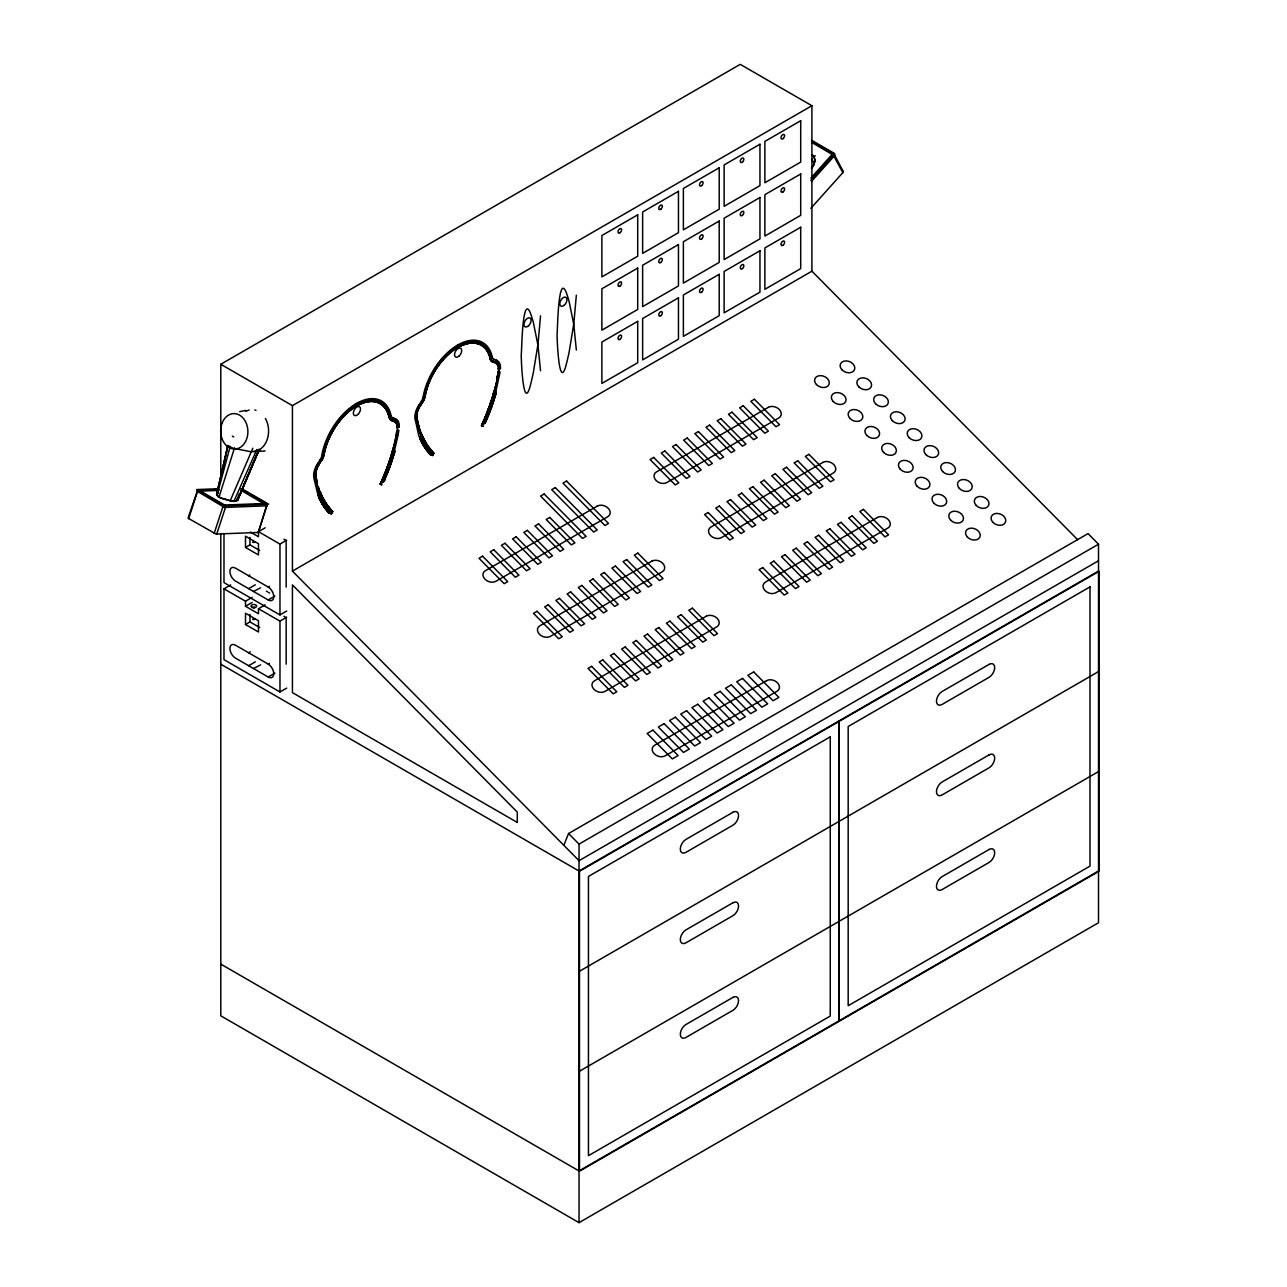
<?xml version="1.0" encoding="UTF-8"?>
<svg xmlns="http://www.w3.org/2000/svg" width="1287" height="1287" viewBox="0 0 1287 1287"><rect width="100%" height="100%" fill="white"/><g stroke="black" fill="none" stroke-linecap="round" stroke-linejoin="round"><path stroke-width="1.5" d="M314.784 473.889L314.768 476.158M397.554 427.606L397.57 427.059M397.812 426.914L397.796 427.895M415.991 417.728L416.039 414.816A14.077 8.124 -60 0 1 419.546 405.502L419.144 405.276A9.974 5.759 -60 0 0 418.886 405.148L421.396 401.174A6.483 3.748 -60 0 0 423.037 397.313A50.241 29.006 -60 0 1 457.673 345.013A50.241 29.006 -60 0 1 492.342 357.287A6.483 3.748 -60 0 0 493.967 359.266L496.573 360.231A15.653 9.041 -60 0 1 500.434 366.071L500.498 368.935M498.777 368.967L498.761 369.498M315.218 473.101L315.17 475.868M315.138 474.806L315.218 473.149L315.17 475.579M323.15 455.405A48.134 27.799 -60 0 1 356.402 405.325A48.134 27.799 -60 0 1 389.655 417.004A8.607 4.971 -60 0 0 391.747 419.723L394.353 420.672A13.497 7.802 -60 0 1 397.715 425.659L397.812 426.769L397.715 425.37A13.514 7.802 -60 0 0 394.353 420.382L391.554 419.787A9.009 5.212 -60 0 1 389.366 416.956A47.651 27.51 -60 0 0 356.451 405.469A47.651 27.51 -60 0 0 323.552 454.938A9.009 5.212 -60 0 1 321.38 460.296L318.774 464.253A13.143 7.593 -60 0 0 315.476 472.892L315.395 474.083M397.216 428.04L397.136 425.868A12.661 7.304 -60 0 0 393.935 421.364L391.328 420.415L393.935 421.299A12.661 7.304 -60 0 1 397.136 425.933L397.2 428.298M416.377 417.438L416.361 415.395L416.377 417.149M419.803 405.678A13.514 7.802 -60 0 0 416.441 414.575L416.344 415.765M314.736 474.774L314.752 475.659M415.958 417.036L415.958 415.878M499.404 368.05L499.404 369.192M398.198 427.155C398.198 426.27 398.198 428.008 398.214 426.351M416.618 416.972L416.666 414.704L416.618 417.261M499.018 368.951L499.002 369.61M397.812 427.429L397.812 427.477M317.809 463.803L318.243 464.14A14.06 8.124 -60 0 0 314.832 473.471L314.752 475.788M415.958 416.956L415.958 415.685L415.974 417.551M315.202 473.198L315.138 474.292M416.586 415.765L416.682 414.511A13.143 7.593 -60 0 1 419.996 405.823M315.138 474.533L315.186 473.391M498.423 369.739L498.423 368.259L498.407 369.916M416.634 415.234L416.586 416.055L416.682 414.462M419.144 405.469L419.449 405.711A14.06 8.124 -60 0 0 416.039 415.041L416.023 414.864M416.377 415.154L416.409 414.768A13.497 7.802 -60 0 1 419.803 405.984L422.409 401.721A9.009 5.212 -60 0 0 424.79 396.493A47.651 27.51 -60 0 1 457.673 347.023A47.651 27.51 -60 0 1 490.556 358.526A9.009 5.212 -60 0 0 492.76 361.341L495.559 361.953A13.514 7.802 -60 0 1 498.922 366.94L499.018 368.452L498.938 367.278A13.497 7.802 -60 0 0 495.559 362.242L492.953 361.293A8.607 4.971 -60 0 1 490.846 358.59A48.134 27.799 -60 0 0 457.673 346.846A48.134 27.799 -60 0 0 424.501 396.895A8.623 4.971 -60 0 1 422.409 401.721L419.996 406.129M540.524 315.91L537.982 344.289L533.301 372.78A224.501 129.617 -60 0 1 530.405 385.263C523.005 413.851 521.026 356.563 521.267 354.456C521.718 354.987 522.055 292.535 530.405 313.079A224.501 129.617 -60 0 1 533.301 322.233L537.982 345.318L540.524 370.753M576.351 295.222L573.809 323.616L569.127 352.107A224.501 129.617 -60 0 1 566.232 364.591C558.831 393.162 556.853 335.875 557.094 333.767C557.544 334.314 557.882 271.863 566.232 292.406A224.501 129.617 -60 0 1 569.127 301.544L573.809 324.63L576.351 350.08M399.292 427.364L399.243 424.597A15.653 9.041 -60 0 0 395.366 418.661L392.76 417.712A6.483 3.748 -60 0 1 391.119 415.733A50.241 29.006 -60 0 0 356.419 403.474A50.241 29.006 -60 0 0 321.702 455.807M416.972 414.929L416.94 416.827L417.004 414.527A12.661 7.32 -60 0 1 420.222 406.048M315.814 472.812L315.749 475.289L315.814 472.86A12.661 7.32 -60 0 1 318.999 464.494A12.661 7.304 -60 0 0 315.814 472.876L315.749 475.337M317.68 463.577L317.648 463.561A9.974 5.759 -60 0 1 317.937 463.706L318.243 463.883A14.077 8.124 -60 0 0 314.832 473.198L314.816 473.294M315.476 472.989L315.46 473.085A13.127 7.577 -60 0 1 318.774 464.559L321.605 460.537A9.492 5.47 -60 0 0 323.922 454.938A47.169 27.236 -60 0 1 356.467 405.936L356.467 403.474M315.798 473.037L315.733 475.08M218.34 493.243L216.538 494.305L217.873 496.492A8.559 2.397 18.1 0 0 220.35 498.005L231.435 501.206A14.221 3.974 18.1 0 0 235.923 501.19L237.709 500.112L237.226 498.696M498.616 370.688L498.519 371.316M397.635 429.134L397.506 429.971M498.166 371.814L498.552 371.106L498.053 372.538M498.632 372.345L498.809 370.913M498.841 373.294L499.211 370.704M397.265 430.051L397.538 429.761M498.793 371.026L498.471 373.391M397.12 431.274L397.216 430.357M396.846 430.839L396.573 432.738M397.168 430.678L396.669 432.11M397.184 430.566L397.056 431.692M498.375 372.249L498.133 374.099M397.812 430.662L397.715 431.306M397.844 430.18L397.458 432.77M398.89 430.341L398.133 434.733M498.037 372.506L497.635 375.144M500.096 371.911L495.962 391.103M397.088 431.193L396.927 432.529M497.924 375.354L498.407 372.04L497.844 376.962M498.986 372.168L498.664 374.34M397.023 431.612L396.863 434.137M397.297 431.612L396.846 432.947M498.536 372.699L498.391 373.536M396.637 432.191L396.428 433.574M498.198 373.391L498.021 374.726M397.216 431.756L397.12 432.673M397.265 431.547L396.718 433.783M397.635 431.451L397.281 433.832M498.809 373.23L498.632 374.549M396.846 432.657L396.669 433.992M497.989 374.646L497.876 375.563M498.326 373.954L498.214 374.871M396.428 433.446L396.203 434.829M397.426 432.722L397.088 434.893M497.216 377.445L497.635 375.016M498.632 374.276L498.487 375.402M497.409 376.399L497.554 375.434M498.6 374.501L498.455 375.611M396.637 433.912L396.493 435.038M497.876 375.273L497.876 376.753M498.568 374.71L497.763 377.397M396.557 434.62L396.943 433.719L396.702 434.974M497.763 375.901L497.184 379.343M498.455 375.337L498.214 376.882M497.377 376.48L497.184 377.654M497.731 376.11L497.425 378.088M498.407 375.547L497.763 379.215M491.103 358.092L490.846 358.285A48.198 27.831 -60 0 0 457.673 346.493A48.198 27.831 -60 0 0 424.501 396.589L424.453 396.911A8.607 4.971 -60 0 1 422.409 402.011M396.332 435.601L395.897 436.502M396.637 435.119L396.428 436.454M396.718 436.792L397.056 434.829M497.586 376.962L497.265 378.925M497.844 376.689L497.635 378.024M396.299 435.81L396.058 437.355M398.053 435.167L394.594 450.144M396.219 436.518L395.962 437.773M497.104 377.944L496.782 379.745M396.814 436.1L395.801 438.626M396.348 436.599L396.01 438.577M497.474 378.587L496.75 381.467M395.576 438.047L395.045 440.717M497.393 379.021L497.039 380.984M396.299 438.931L396.476 437.805M395.624 439.462L396.01 438.288M496.927 380.341L496.862 381.837M395.543 439.607L394.884 442.873M497.039 380.711L496.766 382.271M395.736 439.575L395.173 441.586M395.656 439.993L395.077 442.02M396.026 439.945L395.736 441.489M497.232 381.515L497.039 382.625M395.929 440.363L395.077 442.825M496.155 382.577L495.785 384.411M497.136 381.933L496.943 383.059M227.863 445.495L217.069 495.189L230.196 446.412M394.771 441.859L394.578 442.841M395.736 441.232L395.35 443.211M496.283 383.301L496.09 385.263M496.573 382.85L496.38 383.976M394.98 442.165L394.787 443.291M496.187 383.735L495.994 384.861M496.476 383.269L496.283 384.395M227.831 445.527L216.779 493.693L227.912 445.849M394.578 442.712L394.176 444.546M395.077 442.551L394.675 444.546M496.283 384.121L495.994 385.682M395.447 442.519L395.141 444.079M394.98 442.985L394.385 445.012M496.557 384.507L496.348 385.633M394.594 443.886L393.323 447.973M394.884 443.42L394.272 445.447M395.254 443.372L394.932 444.932M496.46 384.942L496.251 386.068M395.045 444.24L394.176 445.865M495.592 386.309L494.964 387.821M495.881 385.843L495.173 388.304M495.382 387.162L495.785 386.277M495.382 387.435L495.785 386.55M394.063 446.299L394.465 445.141M495.672 386.711L495.238 388.706M393.404 448.89L394.063 446.026M495.929 387.114L495.608 388.674M393.967 446.46L393.516 448.455M394.61 445.978L394.385 447.104M394.144 446.428L393.919 447.57M394.498 446.412L394.16 447.973M494.755 388.561L494.642 388.98M495.704 387.982L495.495 389.108M393.436 447.426L393.211 448.407M393.629 448.021L394.031 446.862M394.272 447.281L393.693 448.439M484.266 423.005L484.523 422.168M494.835 389.317L494.192 390.83M494.723 390.025L495.125 388.867M495.012 389.301L494.562 391.296A134.105 77.429 -60 0 1 481.772 425.917M393.291 449.324L393.693 448.166M394.047 448.149L393.822 449.276M494.498 390.894L494.9 389.736M495.254 389.72L495.028 390.846M393.291 449.05L392.873 449.694A133.591 77.123 -60 0 1 380.244 484.025L381.805 484.636M393.581 448.6L393.178 449.758A133.912 77.317 -60 0 1 380.485 484.314M393.935 448.584L393.709 449.71A134.652 77.751 -60 0 1 380.839 484.475L381.386 484.7A6.966 4.022 -60 0 0 381.676 484.797M494.192 390.701L494.079 391.264A133.494 77.075 -60 0 1 481.451 425.691L483.075 426.061M494.498 390.621L494.385 391.328A133.912 77.317 -60 0 1 481.692 425.884M495.994 392.841L495.801 391.715M318.082 495.334L313.819 477.992M393.468 449.034L393.355 449.742A134.105 77.429 -60 0 1 380.566 484.346M394.852 451.415L394.498 452.075M495.028 390.588L494.916 391.28A134.652 77.751 -60 0 1 482.046 426.045L482.593 426.27A6.966 4.022 -60 0 0 482.882 426.367M495.415 395.222L496.01 393.146M392.583 450.691L392.873 449.63A133.494 77.075 -60 0 1 380.244 484.137L380.341 483.864M384.958 479.15L383.96 481.386L384.153 480.308A7.593 4.392 -60 0 1 384.781 478.684A100.74 58.156 -60 0 0 393.919 453.828A9.717 5.615 -60 0 1 394.224 452.847L394.272 452.606A9.073 5.245 -60 0 0 393.902 453.828A100.74 58.156 -60 0 1 384.781 478.796A7.899 4.553 -60 0 0 384.169 480.308M493.371 393.774L492.808 395.736M392.085 452.525L391.361 455.035M392.438 451.222L394.642 451.721M394.932 451.061L394.562 450.225M485.07 422.828L485.376 421.879A7.593 4.392 -60 0 1 485.987 420.254A100.74 58.156 -60 0 0 495.125 395.399A9.073 5.245 -60 0 1 495.479 394.176L496.058 392.921M384.025 480.743L384.121 480.421M385.103 478.7A137.403 79.327 -60 0 0 394.128 453.844L394.642 452.171L394.401 452.992M495.559 394.642L495.35 395.463A137.403 79.327 -60 0 1 486.309 420.382L485.247 422.731L485.923 421.171M391.779 453.571L394.144 453.78M484.314 422.989L484.684 421.669A14.141 8.156 -60 0 1 485.296 420.093L485.601 419.53M492.937 395.334L495.334 395.511M495.415 395.254L495.398 395.318A137.403 79.327 -60 0 1 486.309 420.27L483.896 420.157M495.511 394.787C496.991 392.262 492.036 394.208 494.079 391.2A133.591 77.123 -60 0 1 481.451 425.579M393.372 454.086L393.645 453.185M494.433 396.171L495.672 391.972L495.173 393.227M494.53 395.817L494.932 394.449M393.275 454.424L393.516 453.619M483.011 422.216L485.312 422.039M383.317 480.598L383.043 481.595L383.542 480.067A14.141 8.156 -60 0 1 384.089 478.523L384.395 477.96M494.272 396.589L494.015 397.538M391.039 456.065L390.749 457.014M394.16 451.174L392.632 455.678M495.109 395.399L494.578 394.691L492.068 403.539M492.149 397.892L491.554 399.887M392.599 456.563L392.036 458.413M392.873 454.713L392.374 456.499M494.079 396.283L493.516 399.099M252.815 448.23L230.293 500.611L221.879 498.23A8.703 2.429 18.1 0 1 219.112 496.83L234.475 447.94M389.929 459.604L390.621 457.368M392.374 456.338L391.891 458.864M493.388 399.469L492.664 401.753M383.269 480.871L383.976 478.957M392.117 457.142L391.168 461.084M493.323 398.713L492.245 402.139M391.891 458.783L391.312 460.633M484.507 422.361L485.601 420.205M490.411 403.346L491.264 400.659M389.929 459.523L389.639 460.473M218.838 489.527L199.131 490.299A1.898 1.464 87.8 0 0 197.217 491.248L188.063 518.162L216.007 534.057L258.478 532.448L266.699 505.115A1.898 1.094 -60 0 0 266.055 503.426L240.524 488.69M188.626 518.661L197.345 492.084A1.898 1.094 -60 0 1 199.131 490.299L224.646 505.035L266.055 503.426A1.898 1.464 87.8 0 1 266.827 505.936L258.124 532.512M214.157 533.397L222.86 506.821A1.898 1.094 -60 0 1 224.646 505.035A1.898 1.464 87.8 0 1 225.418 507.545L216.715 534.121M389.784 459.958L388.915 462.644M391.843 457.963L389.913 463.835M393.693 452.96L393.532 452.799M383.719 480.308L384.057 479.44M484.926 421.879L485.489 420.382M490.556 402.831L490.267 403.78M391.168 460.987L390.556 462.853M491.972 402.944L492.245 401.978M492.213 403.008L491.924 403.973M490.267 403.7L489.671 405.518M491.972 402.783L491.409 404.585M387.998 465.25L388.771 462.998M491.924 403.893L491.618 404.858M811.534 167.825A14.012 10.746 -27.8 0 0 812.017 167.262A14.012 10.746 -27.8 0 0 814.285 163.449L814.961 159.942L813.883 156.419A8.703 6.676 -27.8 0 0 812.274 154.907M390.202 462.853L390.476 462.033M491.682 403.603L491.119 405.389M390.09 464.092L389.623 465.508M495.672 393.742L495.479 394.289A9.717 5.615 -60 0 0 495.109 395.527L494.337 395.624M388.159 464.72L387.854 465.669M389.623 464.639L389.913 463.658M489.366 406.29L488.577 408.542M490.83 406.209L491.119 405.228M495.559 394.031L495.736 393.581M387.854 465.588L387.21 467.406M389.334 465.46L389.623 464.478M389.784 464.977L388.964 467.278M490.54 407.03L490.83 406.048M490.99 406.547L490.508 407.963M389.334 465.299L388.722 467.084M490.54 406.869L489.929 408.655M488.738 408.027L488.416 408.976M383.011 479.552L382.625 480.598L393.259 452.01L392.873 453.121M393.597 452.477L393.919 451.673M389.028 466.103L388.191 468.532M494.144 394.498L494.465 393.613L483.864 422.088L484.427 420.64M490.234 407.673L489.671 409.379M490.508 407.866L489.687 410.167M487.612 411.148L488.256 409.33M388.803 467.631L388.143 469.482M489.671 409.218L489.124 410.826M386.727 468.629L385.907 470.865M489.848 409.636L489.51 410.617M387.902 469.256L388.191 468.371M487.773 410.617L487.451 411.567M488.835 412.387L489.51 410.521M239.125 494.047L236.792 500.563A14.012 3.909 18.1 0 1 230.357 500.611M387.902 469.095L387.355 470.72M488.835 411.55L489.124 410.666M387.628 469.835L386.776 472.168M387.966 469.852L387.274 471.685M488.561 412.29L488.835 411.39M386.068 470.35L385.569 471.734M487.274 411.92L486.438 414.157M488.272 413.014L488.561 412.13M385.73 471.219L384.54 474.308M488.272 412.854L487.693 414.301M488.658 412.741L487.789 415.009M386.776 472.007L386.197 473.455M387.114 472.039L386.406 473.889M392.744 417.776L392.696 417.776A9.926 5.727 -60 0 0 392.406 418.259L392.004 418.935M493.902 359.346L493.918 359.314A9.926 5.727 -60 0 0 493.613 359.813L493.227 360.794M563.835 845.318L568.564 833.526L1088.03 533.606L1098.519 544.192L1098.519 922.731L579.037 1222.65L220.785 1015.813L220.785 534.218M395.35 418.725L395.27 418.79A9.974 5.759 -60 0 0 395.012 419.208L394.61 419.9A14.077 8.124 -60 0 1 398.117 425.112L398.117 425.386A14.06 8.124 -60 0 0 394.61 420.173L395.125 419.176M487.966 414.494L486.888 417.197M386.197 473.616L385.312 475.627M487.403 415.186L486.213 417.921M384.716 473.793L384.363 474.726M485.923 415.363L485.038 417.583M385.907 474.34L385.006 476.351M487.113 415.91L486.518 417.358M386.036 474.678L385.119 476.946M384.186 475.08L383.14 477.557M487.065 416.682L486.695 417.648M258.96 449.26L237.757 499.903L259.025 449.597M486.695 417.551L485.955 419.385M385.312 476.431L384.749 477.734M237.596 500.096L258.912 450.193M259.009 449.903L237.387 500.273L258.816 450.498M384.379 480.373L385.038 478.941M381.966 480.244L382.625 478.812M385.086 478.764L382.77 478.491M483.832 420.382L483.333 421.541M485.939 421.219L486.245 420.511M384.652 479.842L384.443 480.276M234.073 500.933L256.885 449.453M384.523 480.099L381.805 480.646M381.419 481.499L381.032 482.352M382.786 482.512L383.719 481.628M482.335 423.713L481.756 425M483.992 424.083L484.926 423.198M392.471 418.323L391.956 419.047M493.741 359.781L493.307 360.617M496.219 360.778L495.817 361.454A14.077 8.124 -60 0 1 499.324 366.682L499.356 366.956A14.06 8.124 -60 0 0 495.817 361.744L496.332 360.73A9.974 5.759 -60 0 1 496.476 360.36L496.557 360.247M391.393 420.109L391.843 419.53M393.983 421.058L394.144 420.769A13.143 7.593 -60 0 1 397.458 425.563L397.554 426.994L397.474 425.981A13.127 7.577 -60 0 0 394.16 421.026L394.144 420.769M490.942 358.22L490.379 358.655A9.009 5.196 -60 0 0 492.76 361.647L495.35 362.339A13.143 7.593 -60 0 1 498.68 367.133L498.777 368.693L498.68 367.455A13.127 7.577 -60 0 0 495.366 362.596L495.35 362.339M391.457 419.98L391.827 419.578A8.623 4.971 -60 0 1 389.704 416.972L389.639 416.731A48.198 27.831 -60 0 0 356.354 404.987A48.198 27.831 -60 0 0 323.069 455.148L323.214 455.051M391.425 420.334L391.554 420.077A9.009 5.196 -60 0 1 389.366 417.245A47.603 27.477 -60 0 0 356.499 405.791A47.603 27.477 -60 0 0 323.648 455.196A9.009 5.196 -60 0 1 321.38 460.585M391.521 420.157L393.999 421.316M493.162 360.617L492.969 360.955A8.623 4.971 -60 0 1 490.91 358.542L490.878 358.413M420.801 433.606A134.315 77.542 -60 0 0 433.59 453.491L432.705 454.987A6.676 3.861 -60 0 0 432.432 455.485L433.912 453.088A133.494 77.075 -60 0 1 421.283 433.285L421.058 432.561M332.175 512.258L332.496 511.727A134.121 77.429 -60 0 1 319.771 491.859L319.659 491.57M433.671 453.619L433.687 453.587A133.912 77.317 -60 0 1 420.978 433.703L419.562 429.456M420.865 433.14L420.978 433.429A134.121 77.429 -60 0 0 433.671 453.378L432.352 451.464L430.325 454.794M420.222 406.193L422.812 402.091A9.492 5.47 -60 0 0 425.128 396.444M327.638 508.928L328.861 510.408L328.169 511.373A7.593 4.392 -60 0 1 328.796 512.21L328.78 512.274A7.899 4.553 -60 0 0 328.169 511.486L328.861 510.569L327.332 508.558M428.249 449.742L430.067 451.978L429.375 452.927A7.593 4.392 -60 0 1 430.003 453.78L430.244 454.279M430.212 454.263L429.987 453.844A7.899 4.553 -60 0 0 429.375 453.056L430.067 452.139L426.801 447.779M319.626 496.798L319.514 495.624L319.031 497.184A9.717 5.615 -60 0 0 318.709 496.444L318.822 497.442A137.403 79.327 -60 0 0 327.847 511.856L329.118 513.223M318.629 496.283L320.656 493.098L319.739 490.701M318.822 497.425L320.962 493.87L321.637 495.415M319.369 491.441L319.594 492.31A134.105 77.429 -60 0 0 332.384 512.162L331.242 510.006L328.78 512.853L327.912 511.936L330.244 508.864L328.587 506.837M429.054 453.314L430.003 454.456L429.134 453.523A137.403 79.327 -60 0 1 420.029 438.996L422.2 435.424L422.747 436.76M429.214 453.619L431.467 450.434L430.325 449.083M810.858 178.089L832.222 154.263A1.898 1.094 -60 0 1 834.008 153.973L842.712 170.511A1.898 1.464 -27.8 0 1 842.84 172.635L810.794 208.397M810.874 180.357L834.78 153.668L811.55 140.251M811.437 181.435L834.137 156.113A1.898 1.464 -27.8 0 0 834.008 153.973L811.888 141.2M391.055 415.814L391.023 415.846A10.988 6.338 -60 0 1 390.508 416.312L390.17 416.602A48.729 28.137 -60 0 0 356.386 404.826A48.729 28.137 -60 0 0 322.731 455.566L322.442 455.614A10.988 6.338 -60 0 1 321.975 455.743L321.975 455.743A9.926 5.727 -60 0 1 322.442 455.405L322.908 455.18M323.037 502.429L319.82 496.219L319.031 497.055A9.073 5.245 -60 0 0 318.677 496.251L318.677 496.251M423.391 442.535L420.897 437.532L420.238 438.626A9.073 5.245 -60 0 0 419.884 437.821L419.916 438.014A9.717 5.615 -60 0 1 420.238 438.754A100.74 58.156 -60 0 0 429.375 453.04M420.238 438.754L421.026 437.95L423.117 442.052M490.331 358.703L490.363 358.976A47.136 27.22 -60 0 0 457.673 347.667M389.269 417.326L389.173 417.39A47.136 27.22 -60 0 0 356.499 406.097A47.136 27.22 -60 0 0 323.954 455.003M389.157 417.406L389.173 417.39A9.492 5.47 -60 0 0 391.328 420.415M259.894 450L254.826 451.496A34.057 9.508 18.1 0 1 249.662 451.512L233.767 448.343M217.149 493.307L217.744 493.018A14.012 3.909 18.1 0 1 218.098 492.905M220.785 476.238L220.785 364.269L740.25 64.35L811.904 105.711L811.904 271.187L1077.653 539.687M220.785 364.269L292.439 405.63L811.904 105.711M250.354 532.046L258.478 536.727L258.478 531.676L265.186 527.799M245.495 547.442L258.478 554.938L258.478 543.693L245.495 536.196L245.495 547.442L249.968 544.868L259.701 550.482M258.478 531.676L279.971 544.079L286.695 540.202M286.695 688.095L279.971 691.972L223.986 659.652L223.986 588.819L230.711 584.942M248.616 575.739L249.887 575.016M248.616 588.658L255.341 584.781M253.475 591.457L260.618 587.821M1098.519 560.762L579.037 860.681L292.439 571.106L811.904 271.187M274.887 596.074L268.179 599.951L235.489 581.08A7.915 4.569 60 0 1 229.89 571.38A7.915 4.569 60 0 1 235.489 568.146L268.179 587.033L269.433 586.293M223.986 588.819L245.495 601.222L252.204 597.345M245.495 601.222L245.495 606.274L252.204 602.396M245.495 606.274L258.478 613.77L258.478 608.719L265.186 604.842M245.495 624.501L258.478 631.997L258.478 620.736L245.495 613.239L245.495 624.501L249.968 621.911L259.701 627.541M223.986 533.413L223.986 582.609L279.971 614.929L286.695 611.052M258.478 608.719L279.971 621.138L286.695 617.261M274.887 673.117L268.179 677.01L235.489 658.124A7.915 4.569 60 0 1 229.89 648.439A7.915 4.569 60 0 1 235.489 645.205L248.552 652.75L250.305 651.817M248.616 665.717L255.341 661.84M253.475 668.516L260.618 664.88M248.616 652.782L268.179 664.076L269.433 663.352M579.037 1222.65L579.037 844.111L1098.519 544.192M1098.519 571.106L579.037 871.026L220.785 664.189M579.488 971.251L1098.953 671.331M579.488 1071.218L1098.953 771.315M1098.519 871.026L579.037 1170.945L220.785 964.108M391.055 415.749L391.023 415.765A9.926 5.727 -60 0 0 390.508 416.087L390.041 416.425A48.777 28.153 -60 0 0 356.354 404.52A48.777 28.153 -60 0 0 322.651 455.325M430.437 454.665L432.352 455.453M329.231 513.095L331.226 513.947A6.966 4.022 -60 0 0 331.563 513.449L332.11 512.612A134.652 77.751 -60 0 1 319.24 492.696L319.128 492.149M239.623 411.663L245.64 410.456M265.09 450.933L258.381 451.464M197.217 491.248L224.533 507.448L267.278 505.775L241.168 490.379M218.484 488.722L196.557 489.575L224.775 505.855L268.613 504.15L242.053 488.819M199.179 491.184L218.903 490.411M485.296 420.254L485.987 420.366A7.899 4.553 -60 0 0 485.376 421.879M421.46 401.174L421.492 401.19A9.926 5.727 -60 0 1 421.75 401.319L422.136 401.544M320.254 459.604L320.286 459.62A9.926 5.727 -60 0 1 320.543 459.749L320.93 459.974M231.403 447.377L232.513 447.86M230.437 446.895L228.877 445.962M811.807 142.471L833.332 155.116L842.84 172.635M283.928 539.221L286.164 540.508L286.164 587.129M266.361 591.151L267.39 591.747M268.468 592.374L269.626 593.034M283.928 616.264L286.164 617.551L286.164 664.189M482.657 426.158L482.046 425.82A134.845 77.847 -60 0 0 494.916 391.023M381.451 484.588L380.936 484.298A134.845 77.847 -60 0 0 393.709 449.453M232.336 436.1L232.867 436.438A8.848 2.477 18.1 0 0 233.751 436.953M568.564 833.526L579.037 844.111M318.613 494.498L319.273 495.398M420.366 436.631L421.557 439.929M328.571 510.826L327.091 509.041M430.936 449.919L430.148 448.857M429.214 451.817L427.751 449.919M430.148 448.938L429.263 447.731M430.18 452.284L431.032 453.684M328.973 510.714L329.987 512.532L329.649 511.759M327.332 508.703L325.595 506.209M326.013 507.657L326.721 508.671M328.233 506.483L327.381 505.244M327.043 508.333L325.321 505.807M427.574 449.774L426.705 448.503M429.102 447.586L428.088 446.09M415.025 419.562C417.326 426.126 419.803 447.442 421.283 433.236M427.381 448.729L425.128 445.27M325.659 507.271L324.984 506.209M426.528 448.359L425.177 446.283M326.383 503.812L327.043 504.858M420.897 436.052L431.547 452.397L430.807 451.222M420.302 436.679L420.817 437.516M324.984 506.29L324.147 504.971M427.911 445.945L427.252 444.884M326.222 503.651L325.724 502.815M324.308 505.308L323.166 503.426M320.35 495.495L319.723 494.546L330.341 510.826L329.601 509.652M421.557 437.146L420.978 436.229M427.091 444.723L425.997 442.873M425.177 446.364L424.533 445.254M324.211 504.327L323.616 503.233M325.563 502.654L325.096 501.817M323.922 503.86L323.327 502.75M424.694 445.608L424.067 444.482M423.68 442.873L424.823 444.964M811.502 158.896L814.285 163.449M325.096 501.898L324.485 500.788M424.533 444.482L423.391 442.374M323.327 502.911L321.364 499.308M322.538 502.38L323.005 503.265M425.997 442.969L425.547 442.101M424.067 444.562L423.6 443.693M323.455 498.954L324.485 500.884M423.745 444.031L423.15 442.889M322.538 502.477L321.637 500.772M424.951 441.055L425.386 441.924M423.15 442.969L422.699 442.068M424.517 440.251L424.951 441.135M319.546 495.833L321.106 498.97M321.637 500.852L321.203 499.951M323.455 499.034L323.021 498.149M422.699 442.149L422.265 441.248M329.585 511.486L329.472 511.293A14.141 8.156 -60 0 0 328.861 510.408M424.517 440.347L424.083 439.446M422.409 441.602L421.975 440.685M424.227 439.8L423.68 438.626M323.021 498.23L322.603 497.329M320.913 499.485L320.495 498.552M421.975 440.765L421.46 439.623M319.82 496.38L320.495 498.632M322.329 496.862L321.637 495.334M423.407 438.159L422.651 436.454M430.952 453.394L430.727 452.96A14.141 8.156 -60 0 0 430.067 451.978M318.018 495.511L318.822 497.345A137.403 79.327 -60 0 0 327.847 511.776M420.688 433.59L420.463 432.722M319.128 492.406L318.339 490.009M420.576 433.011L420.801 433.88A134.105 77.429 -60 0 0 433.59 453.732M421.171 432.995L420.833 431.965M319.546 491.264L319.771 492.133A133.912 77.317 -60 0 0 332.448 512.049L332.48 512.017A134.315 77.542 -60 0 1 319.594 492.052L319.256 491.151M419.868 432.496L420.447 434.266A134.652 77.751 -60 0 0 433.317 454.182L432.77 455.019A6.966 4.022 -60 0 1 432.464 455.501M319.144 491.119L318.275 488.384M419.868 432.77L419.482 429.955M319.321 490.926L318.693 489.623M419.224 430.662L419.755 432.464M419.546 431.837L418.774 427.751M318.339 490.283L317.503 487.516M420.399 430.872L420.077 429.826M420.093 431.274L419.465 429.15M318.886 489.72L318.259 487.58M318.581 489.591L317.567 486.47M419.482 430.228L419.272 429.327M318.87 488.384L318.565 487.323M318.565 488.787L317.487 485.875M317.809 488.722L317.406 487.194M418.709 429.086L418.902 429.971M419.675 428.716L419.208 427.011M419.272 428.796L418.983 427.574M418.967 428.668L418.693 427.445M419.176 428.474L418.886 427.252M418.42 428.394L417.342 424.243M419.289 427.461L419.015 426.367M317.117 486.518L316.827 485.279M317.02 486.196L316.747 484.958M418.597 427.397L417.599 423.391M419.112 426.817L418.838 425.74M418.79 427.204L418.227 425.836M317.294 485.521L316.602 482.641M317.503 485.328L317.229 484.073M317.406 485.006L317.149 483.751M316.65 484.909L316.216 483.011M418.838 425.868L418.581 424.758M418.436 425.933L417.776 423.021L417.937 423.97M418.146 425.788L417.808 424.211M417.776 426.158L417.422 424.581M316.843 483.896L316.682 482.963M418.355 425.595L418.018 424.018M317.069 483.703L315.862 476.174L316.023 477.171M316.216 483.268L315.862 481.515M316.602 482.931L315.83 479.311L316.007 480.437M417.744 423.15L417.294 422.345L417.342 424.517M316.811 482.448L316.312 481.483M316.135 482.947L315.476 479.826M316.457 479.231L317.052 482.03M316.393 482.094L316.232 481.161M417.406 422.554L417.567 423.503M417.985 422.313L418.178 423.262M417.149 423.68L417.326 422.233M417.213 421.718L417.776 423.31M418.066 422.763L417.068 417.744M417.712 422.973L417.036 420.881M315.17 478.571L315.025 477.525L315.782 481.451M416.956 422.844L416.377 419.868M316.232 479.954L316.425 481.081M417.406 421.364L417.551 422.313M417.519 422.152L416.988 419.61M417.004 420.72L417.149 421.669M416.586 420.897L416.763 422.007M316.023 478.941L316.2 480.067M316.522 479.697L316.023 477.043M315.83 479.601L315.621 478.297M315.412 479.761L315.235 478.635M416.795 419.691L417.004 420.994M316.377 479.037L316.248 478.233M315.798 479.424L315.444 477.348M416.715 419.546L416.972 420.833M416.441 420.479L416.505 418.146M315.588 478.41L315.331 476.753M416.361 420.045L416.168 418.742M416.344 419.964L416.521 418.516M417.181 418.339L417.358 419.417M416.554 418.693L416.94 419.353M315.765 477.67L315.621 477.107M315.009 477.718L315.025 477.799M457.673 345.045L457.673 347.57A47.152 27.22 -60 0 1 490.234 358.928A9.492 5.47 -60 0 0 492.535 361.84L495.141 362.934A12.661 7.304 -60 0 1 498.342 367.567L498.423 368.516M414.864 418.42L414.929 415.444A15.653 9.041 -60 0 1 418.79 405.132M313.658 476.801L313.722 473.873A15.653 9.041 -60 0 1 317.583 463.561L320.19 459.604A6.483 3.748 -60 0 0 321.814 455.743M416.956 416.731L416.956 415.025L416.924 416.361M839.221 721.315L839.221 1021.234M838.77 721.058L838.77 1020.977M292.439 405.63L292.439 571.106M279.971 544.079L279.971 614.929M279.971 621.138L279.971 691.972M249.968 537.355L249.968 544.868M249.968 614.414L249.968 621.911M425.144 396.509A47.152 27.22 -60 0 1 457.689 347.587M433.317 453.941A134.845 77.847 -60 0 1 420.447 434.009M494.385 391.055A134.121 77.429 -60 0 1 481.692 425.643M492.535 361.985A9.492 5.47 -60 0 1 490.234 358.993M494.562 391.039A134.315 77.542 -60 0 1 481.772 425.675M490.572 358.816A47.603 27.477 -60 0 0 457.673 347.377A47.603 27.477 -60 0 0 424.79 396.798A9.009 5.196 -60 0 1 422.586 402.155M332.706 511.47A133.591 77.123 -60 0 1 320.077 491.602A133.494 77.075 -60 0 0 332.706 511.582L331.226 513.947A6.676 3.861 -60 0 1 331.499 513.416L332.11 512.371A134.845 77.847 -60 0 1 319.24 492.438M323.922 454.874A9.492 5.47 -60 0 1 321.605 460.537M323.31 455.019A8.607 4.971 -60 0 1 321.203 460.151L318.597 464.108A13.514 7.802 -60 0 0 315.235 473.005L315.218 473.391A13.497 7.802 -60 0 1 318.597 464.414L321.203 460.456A8.607 4.971 -60 0 0 323.31 455.325M356.467 405.936A47.169 27.236 -60 0 1 389.028 417.294M393.178 449.485A134.121 77.429 -60 0 1 380.485 484.073A134.315 77.542 -60 0 0 393.355 449.469M219.096 496.83A8.784 2.461 18.1 0 1 217.085 495.189M245.897 411.406A20.914 16.039 87.8 0 1 249.163 410.086M254.858 409.99A20.914 16.039 87.8 0 1 255.984 410.296M265.412 418.468A20.914 16.039 87.8 0 1 267.133 439.72A20.914 16.039 87.8 0 1 253.668 451.48M814.623 156.354A1.898 1.464 -27.8 0 1 815.331 155.807M811.486 168.307A14.221 10.907 -27.8 0 0 813.867 164.945L815.105 160.151L813.175 155.743A8.559 6.564 -27.8 0 0 812.58 155.277M268.179 664.076A7.915 4.569 60 0 1 273.777 673.777A7.915 4.569 60 0 1 268.179 677.01M268.179 587.033A7.915 4.569 60 0 1 273.777 596.718A7.915 4.569 60 0 1 268.179 599.951M252.799 542.277L254.906 542.342L252.799 542.277M252.799 607.512L254.906 607.577L252.815 607.448M252.799 619.32L254.906 619.385L252.799 619.32M492.294 357.352L492.181 357.464A10.988 6.338 -60 0 1 491.714 357.883L491.248 358.285A48.729 28.137 -60 0 0 457.673 346.348A48.729 28.137 -60 0 0 424.099 397.039L423.745 397.152A10.988 6.338 -60 0 1 423.182 397.313L423.182 397.2A9.926 5.727 -60 0 1 423.648 396.975L424.115 396.75A48.777 28.153 -60 0 1 457.673 346.01A48.777 28.153 -60 0 1 491.248 357.979L491.714 357.657A9.926 5.727 -60 0 1 492.181 357.352L492.229 357.336M637.708 214.832L601.882 235.521L601.882 276.882L637.708 256.21L637.708 214.832M678.458 191.313L642.631 211.985L642.631 253.362L678.458 232.674L678.458 191.313M719.208 167.777L683.381 188.465L683.381 229.826L719.208 209.154L719.208 167.777M759.957 144.257L724.131 164.929L724.131 206.306L759.957 185.618L759.957 144.257M800.707 120.721L764.88 141.409L764.88 182.77L800.707 162.098L800.707 120.721M637.708 268.098L601.882 288.787L601.882 330.148L637.708 309.459L637.708 268.098M678.458 244.562L642.631 265.251L642.631 306.628L678.458 285.939L678.458 244.562M719.208 221.042L683.381 241.731L683.381 283.092L719.208 262.403L719.208 221.042M759.957 197.506L724.131 218.195L724.131 259.572L759.957 238.883L759.957 197.506M800.707 173.986L764.88 194.675L764.88 236.036L800.707 215.347L800.707 173.986M637.708 321.364L601.882 342.036L601.882 383.413L637.708 362.725L637.708 321.364M678.458 297.828L642.631 318.516L642.631 359.877L678.458 339.205L678.458 297.828M719.208 274.308L683.381 294.98L683.381 336.357L719.208 315.669L719.208 274.308M759.957 250.772L724.131 271.46L724.131 312.821L759.957 292.149L759.957 250.772M800.707 227.252L764.88 247.924L764.88 289.302L800.707 268.613L800.707 227.252M544.176 494.015L540.604 496.074L582.528 538.449L586.116 536.373L544.176 494.015M555.308 487.596L551.721 489.655L593.645 532.03L597.232 529.954L555.308 487.596M566.57 481.081L562.982 483.156L604.922 525.514L608.51 523.455L566.57 481.081M482.577 556.209L479.005 558.268L504.166 583.687L507.738 581.627L482.577 556.209M493.774 549.742L490.202 551.801L515.363 577.236L518.934 575.16L493.774 549.742M504.971 543.275L501.399 545.35L526.544 570.768L530.131 568.693L504.971 543.275M516.167 536.808L512.596 538.883L537.741 564.301L541.328 562.226L516.167 536.808M527.364 530.357L523.777 532.416L548.938 557.834L552.525 555.775L527.364 530.357M538.561 523.889L534.974 525.949L560.135 551.367L563.722 549.308L538.561 523.889M549.758 517.422L546.171 519.498L571.331 544.916L574.919 542.841L549.758 517.422M653.651 457.432L650.064 459.507L675.225 484.926L678.812 482.85L653.651 457.432M664.848 450.981L661.261 453.04L686.421 478.458L690.009 476.399L664.848 450.981M676.045 444.514L672.457 446.573L697.618 471.991L701.206 469.932L676.045 444.514M687.242 438.047L683.654 440.122L708.815 465.54L712.403 463.465L687.242 438.047M698.439 431.579L694.851 433.655L720.012 459.073L723.6 456.998L698.439 431.579M709.636 425.128L706.048 427.187L731.209 452.606L734.78 450.547L709.636 425.128M720.833 418.661L717.245 420.72L742.406 446.139L745.977 444.079L720.833 418.661M732.013 412.194L728.442 414.269L753.603 439.687L757.174 437.612L732.013 412.194M743.21 405.727L739.639 407.802L764.784 433.22L768.371 431.145L743.21 405.727M754.407 399.26L750.836 401.335L775.981 426.753L779.568 424.678L754.407 399.26M597.297 506.097L485.344 570.72A7.915 5.888 21.8 0 0 484.99 579.247A7.915 5.888 21.8 0 0 495.833 581.322L607.786 516.682A7.915 5.888 21.8 0 0 608.14 508.156A7.915 5.888 21.8 0 0 597.297 506.097M768.371 407.319L656.418 471.959A7.915 5.888 21.8 0 0 656.064 480.485A7.915 5.888 21.8 0 0 666.891 482.545L778.844 417.921A7.915 5.888 21.8 0 0 779.214 409.395A7.915 5.888 21.8 0 0 768.371 407.319M537.097 611.277L533.51 613.352L558.671 638.77L562.258 636.695L537.097 611.277M548.294 604.81L544.707 606.885L569.868 632.303L573.455 630.228L548.294 604.81M559.491 598.358L555.904 600.418L581.064 625.836L584.636 623.777L559.491 598.358M570.688 591.891L567.1 593.95L592.261 619.369L595.833 617.31L570.688 591.891M581.869 585.424L578.297 587.499L603.458 612.918L607.03 610.842L581.869 585.424M593.066 578.957L589.494 581.032L614.655 606.45L618.227 604.375L593.066 578.957M604.263 572.49L600.691 574.565L625.836 599.983L629.423 597.908L604.263 572.49M615.459 566.039L611.888 568.098L637.033 593.516L640.62 591.457L615.459 566.039M626.656 559.572L623.069 561.631L648.23 587.049L651.817 584.99L626.656 559.572M637.853 553.104L634.266 555.18L659.427 580.598L663.014 578.523L637.853 553.104M708.156 512.516L704.584 514.575L729.745 539.993L733.317 537.934L708.156 512.516M719.353 506.048L715.781 508.124L740.926 533.542L744.513 531.467L719.353 506.048M730.549 499.581L726.978 501.657L752.123 527.075L755.71 524.999L730.549 499.581M741.746 493.13L738.159 495.189L763.32 520.608L766.907 518.548L741.746 493.13M752.943 486.663L749.356 488.722L774.517 514.14L778.104 512.081L752.943 486.663M764.14 480.196L760.553 482.271L785.713 507.689L789.301 505.614L764.14 480.196M775.337 473.729L771.75 475.804L796.91 501.222L800.498 499.147L775.337 473.729M786.534 467.261L782.946 469.337L808.107 494.755L811.695 492.68L786.534 467.261M797.731 460.81L794.143 462.87L819.304 488.288L822.892 486.229L797.731 460.81M808.928 454.343L805.34 456.402L830.501 481.821L834.073 479.761L808.928 454.343M651.817 561.164L539.848 625.804A7.915 5.888 21.8 0 0 539.494 634.33A7.915 5.888 21.8 0 0 550.337 636.389L662.29 571.75A7.915 5.888 21.8 0 0 662.644 563.223A7.915 5.888 21.8 0 0 651.817 561.164M822.876 462.403L710.923 527.043A7.915 5.888 21.8 0 0 710.569 535.569A7.915 5.888 21.8 0 0 721.412 537.628L833.365 472.989A7.915 5.888 21.8 0 0 833.719 464.462A7.915 5.888 21.8 0 0 822.876 462.403M591.602 666.36L588.014 668.42L613.175 693.838L616.763 691.779L591.602 666.36M602.799 659.893L599.211 661.952L624.372 687.371L627.959 685.311L602.799 659.893M613.996 653.426L610.408 655.501L635.569 680.92L639.156 678.844L613.996 653.426M625.192 646.959L621.605 649.034L646.766 674.452L650.353 672.377L625.192 646.959M636.389 640.492L632.802 642.567L657.963 667.985L661.55 665.91L636.389 640.492M647.586 634.041L643.999 636.1L669.16 661.518L672.747 659.459L647.586 634.041M658.783 627.573L655.196 629.633L680.356 655.051L683.928 652.992L658.783 627.573M669.98 621.106L666.393 623.181L691.553 648.6L695.125 646.524L669.98 621.106M681.161 614.639L677.589 616.714L702.75 642.133L706.322 640.057L681.161 614.639M692.358 608.188L688.786 610.247L713.947 635.665L717.519 633.606L692.358 608.188M762.676 567.583L759.089 569.658L784.25 595.077L787.837 593.001L762.676 567.583M773.873 561.132L770.286 563.191L795.446 588.609L799.018 586.55L773.873 561.132M785.07 554.665L781.482 556.724L806.643 582.142L810.215 580.083L785.07 554.665M796.251 548.198L792.679 550.273L817.84 575.691L821.412 573.616L796.251 548.198M807.448 541.73L803.876 543.806L829.037 569.224L832.609 567.149L807.448 541.73M818.645 535.263L815.073 537.339L840.218 562.757L843.805 560.682L818.645 535.263M829.842 528.812L826.27 530.871L851.415 556.29L855.002 554.23L829.842 528.812M841.038 522.345L837.451 524.404L862.612 549.822L866.199 547.763L841.038 522.345M852.235 515.878L848.648 517.953L873.809 543.371L877.396 541.296L852.235 515.878M863.432 509.411L859.845 511.486L885.006 536.904L888.593 534.829L863.432 509.411M706.322 616.232L594.369 680.871A7.915 5.888 21.8 0 0 594.015 689.398A7.915 5.888 21.8 0 0 604.842 691.473L716.811 626.833A7.915 5.888 21.8 0 0 717.165 618.307A7.915 5.888 21.8 0 0 706.322 616.232M877.396 517.471L765.427 582.11A7.915 5.888 21.8 0 0 765.073 590.636A7.915 5.888 21.8 0 0 775.916 592.696L887.869 528.072A7.915 5.888 21.8 0 0 888.223 519.53A7.915 5.888 21.8 0 0 877.396 517.471M652.959 730.131L647.136 733.477L672.297 758.912L678.12 755.549L652.959 730.131M664.156 723.664L658.333 727.026L683.494 752.445L689.317 749.082L664.156 723.664M675.353 717.197L669.53 720.559L694.69 745.977L700.514 742.615L675.353 717.197M686.55 710.73L680.726 714.092L705.887 739.51L711.711 736.148L686.55 710.73M697.747 704.262L691.923 707.625L717.084 733.043L722.908 729.681L697.747 704.262M708.944 697.811L703.12 701.174L728.281 726.592L734.105 723.23L708.944 697.811M720.141 691.344L714.317 694.707L739.478 720.125L745.286 716.762L720.141 691.344M731.338 684.877L725.514 688.239L750.659 713.658L756.483 710.295L731.338 684.877M742.519 678.41L736.711 681.772L761.856 707.19L767.679 703.828L742.519 678.41M753.715 671.943L747.892 675.305L773.053 700.723L778.876 697.377L753.715 671.943M766.553 680.662L654.6 745.286A7.915 5.888 21.8 0 0 654.246 753.812A7.915 5.888 21.8 0 0 665.089 755.887L777.042 691.248A7.915 5.888 21.8 0 0 777.396 682.721A7.915 5.888 21.8 0 0 766.553 680.662M1098.953 571.364L579.488 871.283L579.488 1171.202L1098.953 871.283L1098.953 571.364M830.26 736.84L588.449 876.447L588.449 1155.678L830.26 1016.07L830.26 736.84M1090.009 586.872L848.181 726.495L848.181 1005.726L1090.009 866.119L1090.009 586.872M732.947 812.274L685.923 839.414A7.915 4.569 -60 0 0 680.324 849.114A7.915 4.569 -60 0 0 685.923 852.348L732.947 825.192A7.915 4.569 -60 0 0 738.545 815.491A7.915 4.569 -60 0 0 732.947 812.274M989.092 664.382L942.068 691.521A7.915 4.569 -60 0 0 936.469 701.222A7.915 4.569 -60 0 0 942.068 704.456L989.092 677.3A7.915 4.569 -60 0 0 994.69 667.615A7.915 4.569 -60 0 0 989.092 664.382M732.947 902.766L685.923 929.906A7.915 4.569 -60 0 0 680.324 939.607A7.915 4.569 -60 0 0 685.923 942.84L732.947 915.684A7.915 4.569 -60 0 0 738.545 906A7.915 4.569 -60 0 0 732.947 902.766M989.092 754.874L942.068 782.013A7.915 4.569 -60 0 0 936.469 791.714A7.915 4.569 -60 0 0 942.068 794.948L989.092 767.792A7.915 4.569 -60 0 0 994.69 758.107A7.915 4.569 -60 0 0 989.092 754.874M732.947 997.393L685.923 1024.532A7.915 4.569 -60 0 0 680.324 1034.233A7.915 4.569 -60 0 0 685.923 1037.467L732.947 1010.311A7.915 4.569 -60 0 0 738.545 1000.626A7.915 4.569 -60 0 0 732.947 997.393M989.092 849.5L942.068 876.656A7.915 4.569 -60 0 0 936.469 886.341A7.915 4.569 -60 0 0 942.068 889.574L989.092 862.435A7.915 4.569 -60 0 0 994.69 852.734A7.915 4.569 -60 0 0 989.092 849.5M517.294 822.441L292.439 692.631L292.439 584.909L517.294 812.113L517.294 822.441M992.921 522.345A7.593 5.647 21.8 0 0 1005.404 522.329A7.593 5.647 21.8 0 0 996.926 513.4A7.593 5.647 21.8 0 0 992.921 522.345M976.157 505.389A7.593 5.647 21.8 0 0 988.641 505.389A7.593 5.647 21.8 0 0 980.147 496.46A7.593 5.647 21.8 0 0 976.157 505.389M959.378 488.449A7.593 5.647 21.8 0 0 971.862 488.449A7.593 5.647 21.8 0 0 963.368 479.504A7.593 5.647 21.8 0 0 959.378 488.449M942.615 471.509A7.593 5.647 21.8 0 0 955.099 471.492A7.593 5.647 21.8 0 0 946.605 462.564A7.593 5.647 21.8 0 0 942.615 471.509M925.836 454.552A7.593 5.647 21.8 0 0 938.32 454.552A7.593 5.647 21.8 0 0 929.825 445.624A7.593 5.647 21.8 0 0 925.836 454.552M909.072 437.612A7.593 5.647 21.8 0 0 921.556 437.596A7.593 5.647 21.8 0 0 913.062 428.668A7.593 5.647 21.8 0 0 909.072 437.612M892.293 420.656A7.593 5.647 21.8 0 0 904.777 420.656A7.593 5.647 21.8 0 0 896.283 411.727A7.593 5.647 21.8 0 0 892.293 420.656M875.514 403.716A7.593 5.647 21.8 0 0 887.998 403.716A7.593 5.647 21.8 0 0 879.52 394.787A7.593 5.647 21.8 0 0 875.514 403.716M858.751 386.776A7.593 5.647 21.8 0 0 871.235 386.76A7.593 5.647 21.8 0 0 862.74 377.831A7.593 5.647 21.8 0 0 858.751 386.776M841.971 369.819A7.593 5.647 21.8 0 0 854.455 369.819A7.593 5.647 21.8 0 0 845.961 360.891A7.593 5.647 21.8 0 0 841.971 369.819M967.406 537.081A7.593 5.647 21.8 0 0 979.89 537.065A7.593 5.647 21.8 0 0 971.395 528.137A7.593 5.647 21.8 0 0 967.406 537.081M950.626 520.125A7.593 5.647 21.8 0 0 963.11 520.125A7.593 5.647 21.8 0 0 954.616 511.196A7.593 5.647 21.8 0 0 950.626 520.125M933.863 503.185A7.593 5.647 21.8 0 0 946.347 503.185A7.593 5.647 21.8 0 0 937.853 494.24A7.593 5.647 21.8 0 0 933.863 503.185M917.084 486.245A7.593 5.647 21.8 0 0 929.568 486.229A7.593 5.647 21.8 0 0 921.074 477.3A7.593 5.647 21.8 0 0 917.084 486.245M900.305 469.288A7.593 5.647 21.8 0 0 912.789 469.288A7.593 5.647 21.8 0 0 904.311 460.36A7.593 5.647 21.8 0 0 900.305 469.288M883.542 452.348A7.593 5.647 21.8 0 0 896.025 452.332A7.593 5.647 21.8 0 0 887.531 443.404A7.593 5.647 21.8 0 0 883.542 452.348M866.762 435.392A7.593 5.647 21.8 0 0 879.246 435.392A7.593 5.647 21.8 0 0 870.752 426.464A7.593 5.647 21.8 0 0 866.762 435.392M849.999 418.452A7.593 5.647 21.8 0 0 862.483 418.452A7.593 5.647 21.8 0 0 853.989 409.523A7.593 5.647 21.8 0 0 849.999 418.452M833.22 401.512A7.593 5.647 21.8 0 0 845.704 401.496A7.593 5.647 21.8 0 0 837.21 392.567A7.593 5.647 21.8 0 0 833.22 401.512M816.457 384.556A7.593 5.647 21.8 0 0 828.941 384.556A7.593 5.647 21.8 0 0 820.446 375.627A7.593 5.647 21.8 0 0 816.457 384.556M319.031 497.072A100.74 58.156 -60 0 0 328.169 511.357A100.74 58.156 -60 0 1 319.031 497.184M357.85 414.527A5.068 2.928 -60 0 0 359.459 406.692A5.068 2.928 -60 0 0 353.458 412.001A5.068 2.928 -60 0 0 357.85 414.527M459.057 356.097A5.068 2.928 -60 0 0 460.666 348.246A5.068 2.928 -60 0 0 454.665 353.571A5.068 2.928 -60 0 0 459.057 356.097M564.301 305.164A5.068 2.928 -60 0 0 565.894 297.313A5.068 2.928 -60 0 0 559.909 302.638A5.068 2.928 -60 0 0 564.301 305.164M528.474 325.852A5.068 2.928 -60 0 0 530.067 318.002A5.068 2.928 -60 0 0 524.082 323.31A5.068 2.928 -60 0 0 528.474 325.852M783.268 245.013A2.526 1.464 -60 0 0 784.073 241.087A2.526 1.464 -60 0 0 781.064 243.742A2.526 1.464 -60 0 0 783.268 245.013M742.502 268.533A2.526 1.464 -60 0 0 743.307 264.607A2.526 1.464 -60 0 0 740.315 267.262A2.526 1.464 -60 0 0 742.502 268.533M701.753 292.069A2.526 1.464 -60 0 0 702.557 288.143A2.526 1.464 -60 0 0 699.565 290.798A2.526 1.464 -60 0 0 701.753 292.069M661.003 315.588A2.526 1.464 -60 0 0 661.808 311.663A2.526 1.464 -60 0 0 658.815 314.318A2.526 1.464 -60 0 0 661.003 315.588M620.254 339.125A2.526 1.464 -60 0 0 621.058 335.199A2.526 1.464 -60 0 0 618.066 337.854A2.526 1.464 -60 0 0 620.254 339.125M783.268 191.747A2.526 1.464 -60 0 0 784.073 187.822A2.526 1.464 -60 0 0 781.064 190.476A2.526 1.464 -60 0 0 783.268 191.747M742.502 215.267A2.526 1.464 -60 0 0 743.307 211.341A2.526 1.464 -60 0 0 740.315 214.012A2.526 1.464 -60 0 0 742.502 215.267M701.753 238.803A2.526 1.464 -60 0 0 702.557 234.877A2.526 1.464 -60 0 0 699.565 237.532A2.526 1.464 -60 0 0 701.753 238.803M661.003 262.323A2.526 1.464 -60 0 0 661.808 258.397A2.526 1.464 -60 0 0 658.815 261.068A2.526 1.464 -60 0 0 661.003 262.323M620.254 285.859A2.526 1.464 -60 0 0 621.058 281.933A2.526 1.464 -60 0 0 618.066 284.588A2.526 1.464 -60 0 0 620.254 285.859M783.268 138.481A2.526 1.464 -60 0 0 784.073 134.556A2.526 1.464 -60 0 0 781.064 137.21A2.526 1.464 -60 0 0 783.268 138.481M742.502 162.017A2.526 1.464 -60 0 0 743.307 158.092A2.526 1.464 -60 0 0 740.315 160.746A2.526 1.464 -60 0 0 742.502 162.017M701.753 185.537A2.526 1.464 -60 0 0 702.557 181.612A2.526 1.464 -60 0 0 699.565 184.266A2.526 1.464 -60 0 0 701.753 185.537M661.003 209.073A2.526 1.464 -60 0 0 661.808 205.148A2.526 1.464 -60 0 0 658.815 207.802A2.526 1.464 -60 0 0 661.003 209.073M620.254 232.593A2.526 1.464 -60 0 0 621.058 228.668A2.526 1.464 -60 0 0 618.066 231.322A2.526 1.464 -60 0 0 620.254 232.593M222.184 422.86A17.745 13.61 87.8 0 0 234.926 449.05A17.745 13.61 87.8 0 0 245.737 422.056A17.745 13.61 87.8 0 0 222.184 422.86M252.477 607.432A2.751 1.577 0 0 0 256.596 606.048A2.751 1.577 0 0 0 252.477 604.681A2.751 1.577 0 0 0 252.477 607.432"/></g></svg>
